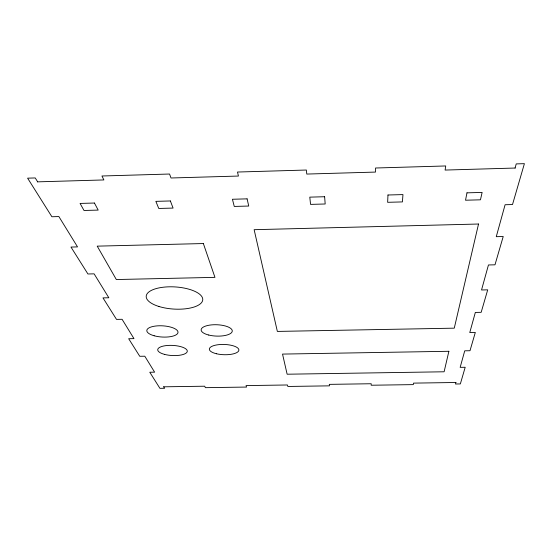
<?xml version="1.0" encoding="UTF-8"?>
<svg xmlns="http://www.w3.org/2000/svg" width="552" height="552" viewBox="0 0 552 552"><rect width="100%" height="100%" fill="white"/><g stroke="black" fill="none" stroke-linecap="round" stroke-linejoin="round"><path stroke-width="0.83" d="M455.883 382.495L455.469 383.999L460.347 383.93L465.191 367.266L460.161 367.349L464.729 350.817L470 350.727L475.313 332.449L469.773 332.552L475.334 312.432L481.171 312.322L487.706 289.848L481.537 289.972L488.451 264.96L494.985 264.815L503.217 236.511L496.269 236.684L505.094 204.737L512.511 204.537L524.4 163.661L516.223 163.903L515.085 168.043M37.515 181.856L103.879 179.938L101.954 175.998L169.561 174.025L170.996 177.992L238.436 176.047L237.498 172.038L306.36 170.03L306.788 174.066L375.477 172.079L375.56 168.008L445.719 165.959L445.105 170.064L515.237 168.036M163.627 386.814L204.675 386.207L205.392 387.67L246.578 387.062L246.047 385.593L287.475 384.979L287.82 386.462L329.468 385.848L329.309 384.364L371.206 383.743L371.172 385.234L413.296 384.62L413.517 383.122L455.973 382.495M37.653 181.85L35.252 177.944L27.6 178.165L51.888 216.75L58.871 216.563L77.535 246.903L70.973 247.061L87.927 273.985L94.116 273.847L108.834 297.763L102.976 297.887L116.513 319.394L122.075 319.291L133.97 338.624L128.678 338.714L139.753 356.295L144.796 356.212L154.615 372.165L149.785 372.241L159.921 388.339L164.606 388.27L163.709 386.807M387.973 195.001L387.642 202.308L402.415 201.915L402.96 194.594L387.973 195.001M466.978 192.841L465.529 200.217L480.454 199.817L482.124 192.427L466.978 192.841M448.886 351.286L444.112 371.786L287.13 374.215L282.534 354.087L448.886 351.286M478.529 224.022L454.268 328.164L277.359 331.421L254.134 229.687L478.529 224.022M94.447 203.032L80.074 203.426L84.001 210.471L98.18 210.091L94.447 203.032M170.382 200.956L155.857 201.356L158.755 208.463L173.08 208.076L170.382 200.956M247.096 198.858L232.427 199.258L234.269 206.434L248.738 206.041L247.096 198.858M324.624 196.733L309.789 197.14L310.562 204.385L325.183 203.992L324.624 196.733M203.357 243.549L97.221 246.144L116.334 279.54L214.956 277.359L203.357 243.549M158.921 306.477A28.331 11.095 3.5 0 0 202.715 300.109A28.331 11.095 3.5 0 0 161.798 287.413A28.331 11.095 3.5 0 0 158.921 306.477M208.718 335.036A15.58 5.679 2.2 0 0 232.275 331.041A15.58 5.679 2.2 0 0 209.146 325.204A15.58 5.679 2.2 0 0 208.718 335.036M154.16 335.768A15.615 5.603 3.4 0 0 177.999 332.442A15.615 5.603 3.4 0 0 155.112 326.094A15.615 5.603 3.4 0 0 154.16 335.768M164.544 354.384A14.814 5.071 3 0 0 187.28 351.389A14.814 5.071 3 0 0 165.676 345.655A14.814 5.071 3 0 0 164.544 354.384M216.439 353.749A14.787 5.134 1.9 0 0 238.885 350.14A14.787 5.134 1.9 0 0 217.005 344.876A14.787 5.134 1.9 0 0 216.439 353.749"/></g></svg>
